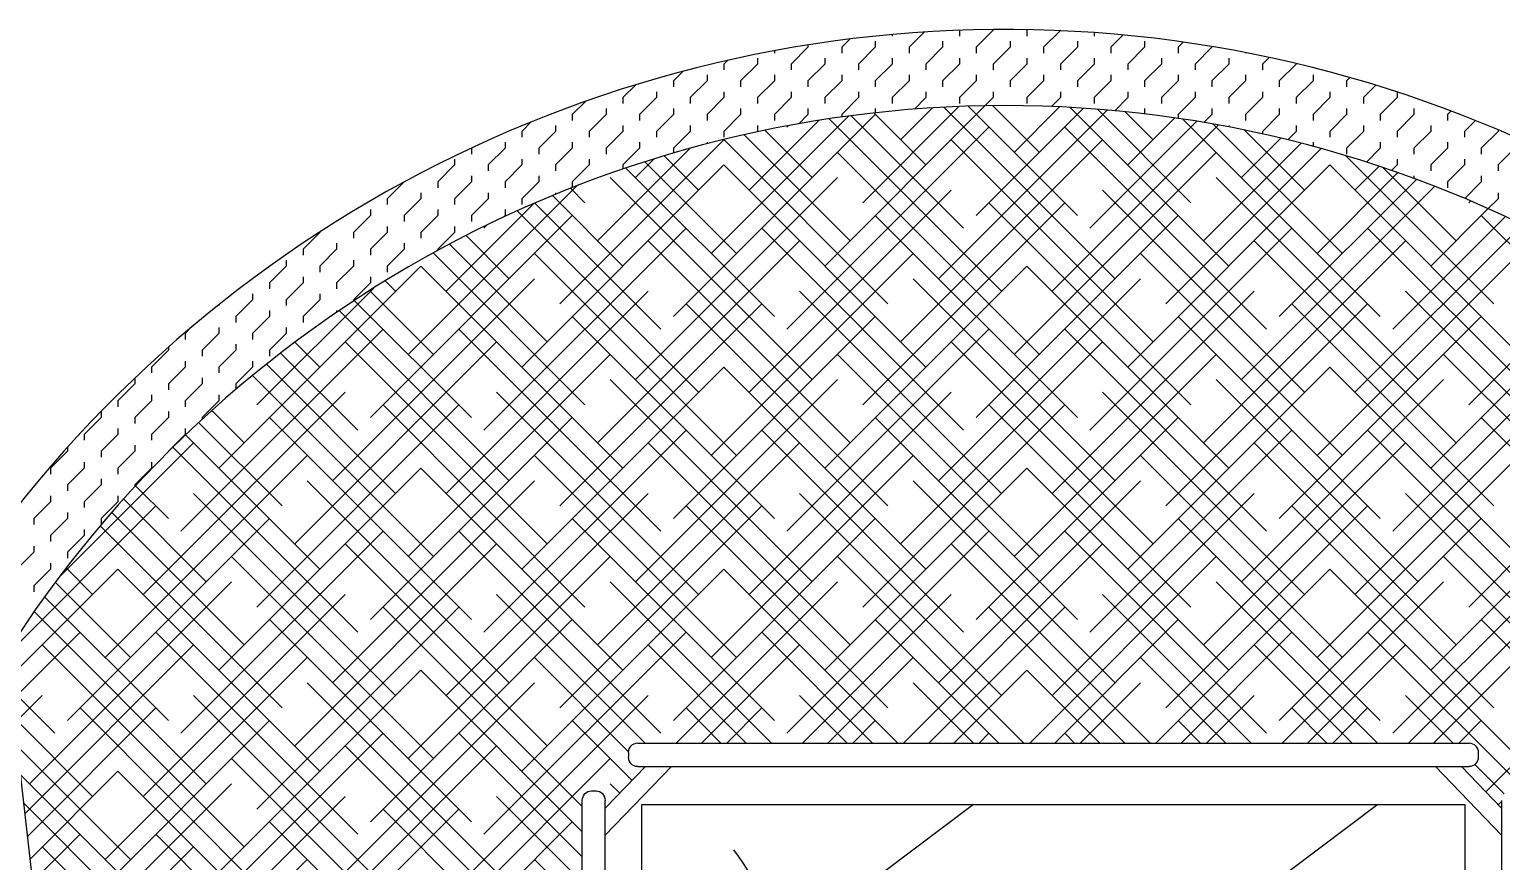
# Model space of a CAD drawing. Header units: inches. Extents: x 10.1 to 52.6, y 12.1 to 36.9.
# Drawn here: x 16.226 to 17.773, y 14.5 to 15.374 of the extents above; entities that cross this region are included whole.
import ezdxf

# ---------------------------------------------------------------- set-up
doc = ezdxf.new("R2010")
doc.units = ezdxf.units.IN
doc.header["$MEASUREMENT"] = 0
doc.layers.add('02', color=2, linetype='Continuous')

msp = doc.modelspace()

# ---------------------------------------------------------------- linework, layer by layer
at = {"layer": '02'}
for p, q in [((17.1325, 15.3686), (17.1325, 15.3667)), ((17.166, 15.3711), (17.1502, 15.3553)), ((17.2033, 15.373), (17.2032, 15.373)), ((17.2032, 15.373), (17.2032, 15.3667)), ((17.2386, 15.373), (17.2209, 15.3553)), ((17.2386, 15.3738), (17.2386, 15.373)), ((17.2746, 15.3737), (17.2739, 15.373)), ((17.2739, 15.373), (17.2739, 15.3667)), ((17.3089, 15.3726), (17.2916, 15.3553)), ((17.3446, 15.3706), (17.3446, 15.3667)), ((17.3751, 15.3681), (17.3623, 15.3553)), ((17.0441, 15.3553), (17.0264, 15.3376)), ((17.0441, 15.3576), (17.0441, 15.3553)), ((17.088, 15.3638), (17.0795, 15.3553)), ((17.0795, 15.3553), (17.0795, 15.3491)), ((17.1148, 15.3553), (17.0972, 15.3376)), ((17.1148, 15.3616), (17.1148, 15.3553)), ((17.1502, 15.3553), (17.1502, 15.3491)), ((17.1855, 15.3553), (17.1679, 15.3376)), ((17.1855, 15.3616), (17.1855, 15.3553)), ((17.2209, 15.3553), (17.2209, 15.3491)), ((17.2563, 15.3553), (17.2386, 15.3376)), ((17.2563, 15.3616), (17.2563, 15.3553)), ((17.2916, 15.3553), (17.2916, 15.3491)), ((17.327, 15.3553), (17.3093, 15.3376)), ((17.327, 15.3616), (17.327, 15.3553)), ((17.3623, 15.3553), (17.3623, 15.3491)), ((17.3977, 15.3553), (17.38, 15.3376)), ((17.3977, 15.3616), (17.3977, 15.3553)), ((17.4383, 15.3606), (17.433, 15.3553)), ((17.433, 15.3553), (17.433, 15.3491)), ((17.4684, 15.3553), (17.4507, 15.3376)), ((17.4684, 15.356), (17.4684, 15.3553)), ((16.9595, 15.3414), (16.9557, 15.3376)), ((16.9557, 15.3376), (16.9557, 15.3314)), ((16.9911, 15.3376), (16.9734, 15.3199)), ((16.9911, 15.3439), (16.9911, 15.3376)), ((17.0088, 15.3515), (17.0088, 15.3491)), ((17.0264, 15.3376), (17.0264, 15.3314)), ((17.0618, 15.3376), (17.0441, 15.3199)), ((17.0618, 15.3439), (17.0618, 15.3376)), ((17.0972, 15.3376), (17.0972, 15.3314)), ((17.1325, 15.3376), (17.1148, 15.3199)), ((17.1325, 15.3439), (17.1325, 15.3376)), ((17.1679, 15.3376), (17.1679, 15.3314)), ((17.2032, 15.3376), (17.1855, 15.3199)), ((17.2032, 15.3439), (17.2032, 15.3376)), ((17.2386, 15.3376), (17.2386, 15.3314)), ((17.2739, 15.3376), (17.2563, 15.3199)), ((17.2739, 15.3439), (17.2739, 15.3376)), ((17.3093, 15.3376), (17.3093, 15.3314)), ((17.3446, 15.3376), (17.327, 15.3199)), ((17.3446, 15.3439), (17.3446, 15.3376)), ((17.38, 15.3376), (17.38, 15.3314)), ((17.4154, 15.3376), (17.3977, 15.3199)), ((17.4154, 15.3439), (17.4154, 15.3376)), ((17.4507, 15.3376), (17.4507, 15.3314)), ((17.4861, 15.3376), (17.4684, 15.3199)), ((17.4861, 15.3439), (17.4861, 15.3376)), ((17.5037, 15.3496), (17.5037, 15.3491)), ((17.5284, 15.3446), (17.5214, 15.3376)), ((17.5214, 15.3376), (17.5214, 15.3314)), ((17.5568, 15.3376), (17.5391, 15.3199)), ((17.5568, 15.3382), (17.5568, 15.3376)), ((16.9126, 15.3299), (16.9027, 15.3199)), ((16.9381, 15.3262), (16.9381, 15.3199)), ((17.0088, 15.3262), (17.0088, 15.3199)), ((17.0795, 15.3262), (17.0795, 15.3199)), ((17.1502, 15.3262), (17.1502, 15.3199)), ((17.2209, 15.3262), (17.2209, 15.3199)), ((17.2916, 15.3262), (17.2916, 15.3199)), ((17.3623, 15.3262), (17.3623, 15.3199)), ((17.433, 15.3262), (17.433, 15.3199)), ((17.5037, 15.3262), (17.5037, 15.3199)), ((17.5745, 15.3262), (17.5745, 15.3199)), ((17.6133, 15.3234), (17.6098, 15.3199)), ((16.8632, 15.3158), (16.8497, 15.3023)), ((16.885, 15.3085), (16.885, 15.3023)), ((16.9027, 15.3199), (16.9027, 15.3137)), ((16.9381, 15.3199), (16.9204, 15.3023)), ((16.9557, 15.3085), (16.9557, 15.3023)), ((16.9734, 15.3199), (16.9734, 15.3137)), ((17.0088, 15.3199), (16.9911, 15.3023)), ((17.0264, 15.3085), (17.0264, 15.3023)), ((17.0441, 15.3199), (17.0441, 15.3137)), ((17.0795, 15.3199), (17.0618, 15.3023)), ((17.0972, 15.3085), (17.0972, 15.3023)), ((17.1148, 15.3199), (17.1148, 15.3137)), ((17.1502, 15.3199), (17.1325, 15.3023)), ((17.1679, 15.3085), (17.1679, 15.3023)), ((17.1855, 15.3199), (17.1855, 15.3137)), ((17.2209, 15.3199), (17.2032, 15.3023)), ((17.2386, 15.3085), (17.2386, 15.3023)), ((17.2563, 15.3199), (17.2563, 15.3137)), ((17.2916, 15.3199), (17.2739, 15.3023)), ((17.3093, 15.3085), (17.3093, 15.3023)), ((17.327, 15.3199), (17.327, 15.3137)), ((17.3623, 15.3199), (17.3446, 15.3023)), ((17.38, 15.3085), (17.38, 15.3023)), ((17.3977, 15.3199), (17.3977, 15.3137)), ((17.433, 15.3199), (17.4154, 15.3023)), ((17.4507, 15.3085), (17.4507, 15.3023)), ((17.4684, 15.3199), (17.4684, 15.3137)), ((17.5037, 15.3199), (17.4861, 15.3023)), ((17.5214, 15.3085), (17.5214, 15.3023)), ((17.5391, 15.3199), (17.5391, 15.3137)), ((17.5745, 15.3199), (17.5568, 15.3023)), ((17.5921, 15.3085), (17.5921, 15.3023)), ((17.6098, 15.3199), (17.6098, 15.3137)), ((17.6406, 15.3154), (17.6275, 15.3023)), ((17.6628, 15.3083), (17.6628, 15.3023)), ((16.8104, 15.2984), (16.7966, 15.2846)), ((16.832, 15.2908), (16.832, 15.2846)), ((16.8497, 15.3023), (16.8497, 15.296)), ((16.885, 15.3023), (16.8673, 15.2846)), ((16.9027, 15.2908), (16.9027, 15.2846)), ((16.9204, 15.3023), (16.9204, 15.296)), ((16.9557, 15.3023), (16.9381, 15.2846)), ((16.9734, 15.2908), (16.9734, 15.2846)), ((16.9911, 15.3023), (16.9911, 15.296)), ((17.0264, 15.3023), (17.0088, 15.2846)), ((17.0441, 15.2908), (17.0441, 15.2846)), ((17.0618, 15.3023), (17.0618, 15.296)), ((17.23, 15.2937), (17.0618, 15.1255)), ((17.0972, 15.3023), (17.0795, 15.2846)), ((17.2027, 15.2929), (17.1016, 15.1918)), ((17.1148, 15.2908), (17.1148, 15.2864)), ((17.1325, 15.3023), (17.1325, 15.296)), ((17.1748, 15.2915), (17.1414, 15.2581)), ((17.1679, 15.3023), (17.1558, 15.2902)), ((17.1868, 15.2922), (17.3667, 15.1122)), ((17.2032, 15.3023), (17.2032, 15.296)), ((17.2122, 15.2933), (17.327, 15.1785)), ((17.3335, 15.2912), (17.2209, 15.1785)), ((17.2386, 15.3023), (17.23, 15.2937)), ((17.2382, 15.2938), (17.2872, 15.2448)), ((17.3084, 15.2926), (17.2607, 15.2448)), ((17.2739, 15.3023), (17.2739, 15.296)), ((17.3093, 15.3023), (17.2999, 15.2929)), ((17.3196, 15.292), (17.4861, 15.1255)), ((17.3446, 15.3023), (17.3446, 15.296)), ((17.38, 15.3023), (17.3663, 15.2886)), ((17.3977, 15.2908), (17.3977, 15.2852)), ((17.4154, 15.3023), (17.4154, 15.296)), ((17.4507, 15.3023), (17.433, 15.2846)), ((17.4684, 15.2908), (17.4684, 15.2846)), ((17.4861, 15.3023), (17.4861, 15.296)), ((17.5214, 15.3023), (17.5037, 15.2846)), ((17.5391, 15.2908), (17.5391, 15.2846)), ((17.5568, 15.3023), (17.5568, 15.296)), ((17.5921, 15.3023), (17.5745, 15.2846)), ((17.6098, 15.2908), (17.6098, 15.2846)), ((17.6275, 15.3023), (17.6275, 15.296)), ((17.6628, 15.3023), (17.6452, 15.2846)), ((17.6805, 15.2908), (17.6805, 15.2846)), ((17.6982, 15.2962), (17.6982, 15.296)), ((16.7535, 15.2768), (16.7436, 15.2669)), ((16.7966, 15.2846), (16.7966, 15.2783)), ((16.832, 15.2846), (16.8143, 15.2669)), ((16.8673, 15.2846), (16.8673, 15.2783)), ((16.9027, 15.2846), (16.885, 15.2669)), ((17.1148, 15.2846), (16.9027, 15.0725)), ((16.9381, 15.2846), (16.9381, 15.2783)), ((17.0867, 15.283), (16.9425, 15.1387)), ((16.9734, 15.2846), (16.9557, 15.2669)), ((17.0556, 15.2784), (16.9823, 15.205)), ((17.0088, 15.2846), (17.0088, 15.2783)), ((17.0441, 15.2846), (17.0344, 15.2748)), ((17.0663, 15.2801), (17.2474, 15.099)), ((17.0795, 15.2846), (17.0795, 15.282)), ((17.0896, 15.2833), (17.2076, 15.1653)), ((17.1132, 15.2862), (17.1679, 15.2316)), ((17.3582, 15.2893), (17.1811, 15.1122)), ((17.4525, 15.2775), (17.3402, 15.1653)), ((17.348, 15.2901), (17.4463, 15.1918)), ((17.3771, 15.2875), (17.4065, 15.2581)), ((17.4295, 15.281), (17.38, 15.2316)), ((17.433, 15.2846), (17.433, 15.2805)), ((17.4378, 15.2798), (17.6452, 15.0725)), ((17.4684, 15.2846), (17.46, 15.2762)), ((17.5037, 15.2846), (17.5037, 15.2783)), ((17.5391, 15.2846), (17.5214, 15.2669)), ((17.5745, 15.2846), (17.5745, 15.2783)), ((17.6098, 15.2846), (17.5921, 15.2669)), ((17.6452, 15.2846), (17.6452, 15.2783)), ((17.6805, 15.2846), (17.6628, 15.2669)), ((17.7196, 15.2883), (17.7159, 15.2846)), ((17.7159, 15.2846), (17.7159, 15.2783)), ((17.745, 15.2784), (17.7336, 15.2669)), ((16.7436, 15.2669), (16.7436, 15.2607)), ((16.779, 15.2669), (16.7613, 15.2492)), ((16.779, 15.2732), (16.779, 15.2669)), ((16.8143, 15.2669), (16.8143, 15.2607)), ((16.8497, 15.2669), (16.832, 15.2492)), ((16.8497, 15.2732), (16.8497, 15.2669)), ((16.885, 15.2669), (16.885, 15.2607)), ((16.9204, 15.2669), (16.9027, 15.2492)), ((16.9204, 15.2732), (16.9204, 15.2669)), ((16.9557, 15.2669), (16.9557, 15.2607)), ((16.977, 15.2633), (17.0883, 15.152)), ((16.9911, 15.2669), (16.9904, 15.2663)), ((16.9911, 15.2732), (16.9911, 15.2669)), ((16.9988, 15.268), (17.0485, 15.2183)), ((17.0236, 15.2729), (17.022, 15.2713)), ((17.2342, 15.2713), (17.022, 15.0592)), ((17.4751, 15.2736), (17.3004, 15.099)), ((17.3137, 15.2713), (17.5258, 15.0592)), ((17.4696, 15.2746), (17.6054, 15.1387)), ((17.4861, 15.2732), (17.4861, 15.2715)), ((17.5024, 15.2683), (17.5656, 15.205)), ((17.5214, 15.2669), (17.5214, 15.2642)), ((17.5568, 15.2669), (17.5479, 15.258)), ((17.5568, 15.2732), (17.5568, 15.2669)), ((17.5921, 15.2669), (17.5921, 15.2607)), ((17.6275, 15.2669), (17.6098, 15.2492)), ((17.6275, 15.2732), (17.6275, 15.2669)), ((17.6628, 15.2669), (17.6628, 15.2607)), ((17.6982, 15.2669), (17.6805, 15.2492)), ((17.6982, 15.2732), (17.6982, 15.2669)), ((17.7336, 15.2669), (17.7336, 15.2607)), ((17.7689, 15.2669), (17.7512, 15.2492)), ((17.7689, 15.2685), (17.7689, 15.2669)), ((16.6908, 15.2495), (16.6906, 15.2492)), ((16.6906, 15.2492), (16.6906, 15.243)), ((16.7259, 15.2492), (16.7082, 15.2316)), ((16.7259, 15.2555), (16.7259, 15.2492)), ((16.7613, 15.2492), (16.7613, 15.243)), ((16.7966, 15.2492), (16.779, 15.2316)), ((16.956, 15.2584), (16.7834, 15.0857)), ((16.7966, 15.2555), (16.7966, 15.2492)), ((16.9202, 15.2491), (16.8232, 15.152)), ((16.832, 15.2492), (16.832, 15.243)), ((16.8673, 15.2492), (16.8497, 15.2316)), ((16.8673, 15.2555), (16.8673, 15.2492)), ((16.9027, 15.2492), (16.9027, 15.2441)), ((16.9381, 15.2555), (16.9381, 15.2538)), ((16.9556, 15.2583), (17.1281, 15.0857)), ((17.0751, 15.2448), (17.2872, 15.0327)), ((17.3535, 15.2581), (17.1414, 15.0459)), ((17.1944, 15.2581), (17.4065, 15.0459)), ((17.4728, 15.2448), (17.2607, 15.0327)), ((17.5829, 15.2489), (17.4198, 15.0857)), ((17.562, 15.2545), (17.4595, 15.152)), ((17.5408, 15.2597), (17.4993, 15.2183)), ((17.5745, 15.2555), (17.5745, 15.2512)), ((17.6098, 15.2492), (17.6098, 15.243)), ((17.6452, 15.2492), (17.6306, 15.2347)), ((17.6452, 15.2555), (17.6452, 15.2492)), ((17.6805, 15.2492), (17.6805, 15.243)), ((17.7159, 15.2492), (17.6982, 15.2316)), ((17.7159, 15.2555), (17.7159, 15.2492)), ((17.7512, 15.2492), (17.7512, 15.243)), ((17.7866, 15.2492), (17.7689, 15.2316)), ((16.6729, 15.2316), (16.6552, 15.2139)), ((16.6729, 15.2378), (16.6729, 15.2316)), ((16.7082, 15.2316), (16.7082, 15.2253)), ((16.7436, 15.2316), (16.7259, 15.2139)), ((16.7436, 15.2378), (16.7436, 15.2316)), ((16.9557, 15.2316), (16.7436, 15.0194)), ((16.779, 15.2316), (16.779, 15.2253)), ((16.8143, 15.2316), (16.7966, 15.2139)), ((16.8143, 15.2378), (16.8143, 15.2316)), ((16.8497, 15.2316), (16.8497, 15.2273)), ((16.8827, 15.2381), (16.8629, 15.2183)), ((16.8728, 15.235), (16.969, 15.1387)), ((16.893, 15.2412), (16.9292, 15.205)), ((16.9557, 15.2316), (17.1679, 15.0194)), ((17.5921, 15.2316), (17.38, 15.0194)), ((17.5921, 15.2316), (17.8043, 15.0194)), ((17.6088, 15.2414), (17.7645, 15.0857)), ((17.6439, 15.2303), (17.6186, 15.205)), ((17.6477, 15.229), (17.7247, 15.152)), ((17.6628, 15.2316), (17.6571, 15.2258)), ((17.6628, 15.2378), (17.6628, 15.2316)), ((17.6982, 15.2316), (17.6982, 15.2253)), ((17.7336, 15.2316), (17.7159, 15.2139)), ((17.7336, 15.2378), (17.7336, 15.2316)), ((17.7689, 15.2316), (17.7689, 15.2253)), ((16.6195, 15.2136), (16.6022, 15.1962)), ((16.6552, 15.2139), (16.6552, 15.2076)), ((16.6906, 15.2139), (16.6729, 15.1962)), ((16.6906, 15.2201), (16.6906, 15.2139)), ((16.7259, 15.2139), (16.7259, 15.2076)), ((16.7613, 15.2139), (16.7436, 15.1962)), ((16.7613, 15.2201), (16.7613, 15.2139)), ((16.7966, 15.2139), (16.7966, 15.2079)), ((16.8364, 15.2183), (17.0485, 15.0062)), ((16.8528, 15.2284), (17.0088, 15.0725)), ((17.0751, 15.2183), (16.8629, 15.0062)), ((17.4728, 15.2183), (17.6849, 15.0062)), ((17.6832, 15.2165), (17.5391, 15.0725)), ((17.6637, 15.2236), (17.5789, 15.1387)), ((17.6805, 15.2201), (17.6805, 15.2175)), ((17.7159, 15.2139), (17.7159, 15.2076)), ((17.7512, 15.2139), (17.7338, 15.1965)), ((17.7512, 15.2201), (17.7512, 15.2139)), ((16.8013, 15.2097), (16.6243, 15.0327)), ((16.6375, 15.2025), (16.6375, 15.1962)), ((16.7082, 15.2025), (16.7082, 15.1962)), ((16.7757, 15.1995), (16.8497, 15.1255)), ((16.779, 15.2025), (16.779, 15.2008)), ((16.7946, 15.2071), (16.8099, 15.1918)), ((17.1944, 15.205), (16.9823, 14.9929)), ((17.3535, 15.205), (17.5656, 14.9929)), ((17.7024, 15.2092), (17.4993, 15.0062)), ((17.7689, 15.2025), (17.7689, 15.1962)), ((16.5845, 15.1848), (16.5845, 15.1785)), ((16.6022, 15.1962), (16.6022, 15.19)), ((16.6375, 15.1962), (16.6199, 15.1785)), ((16.6552, 15.1848), (16.6552, 15.1785)), ((16.7563, 15.1913), (16.6641, 15.099)), ((16.6729, 15.1962), (16.6729, 15.19)), ((16.7082, 15.1962), (16.6906, 15.1785)), ((16.7259, 15.1848), (16.7259, 15.1785)), ((16.7387, 15.1834), (16.9292, 14.9929)), ((16.7436, 15.1962), (16.7436, 15.19)), ((16.7571, 15.1916), (16.8894, 15.0592)), ((17.3137, 15.1918), (17.1016, 14.9797)), ((17.2342, 15.1918), (17.4463, 14.9797)), ((17.7585, 15.1858), (17.6982, 15.1255)), ((17.7401, 15.1939), (17.738, 15.1918)), ((17.7689, 15.1962), (17.7585, 15.1858)), ((16.5491, 15.1725), (16.5491, 15.1723)), ((16.5845, 15.1785), (16.5668, 15.1608)), ((16.7966, 15.1785), (16.5845, 14.9664)), ((16.6022, 15.1671), (16.6022, 15.1608)), ((16.6199, 15.1785), (16.6199, 15.1723)), ((16.6552, 15.1785), (16.6375, 15.1608)), ((16.6729, 15.1671), (16.6729, 15.1608)), ((16.6906, 15.1785), (16.6906, 15.1723)), ((16.7073, 15.1687), (16.7038, 15.1653)), ((16.7259, 15.1785), (16.7242, 15.1768)), ((17.1148, 15.1785), (17.327, 14.9664)), ((17.433, 15.1785), (17.2209, 14.9664)), ((17.7947, 15.169), (17.6186, 14.9929)), ((17.7767, 15.1775), (17.6584, 15.0592)), ((17.7512, 15.1785), (17.9634, 14.9664)), ((16.5315, 15.1608), (16.5138, 15.1432)), ((16.5315, 15.1613), (16.5315, 15.1608)), ((16.5668, 15.1608), (16.5668, 15.1546)), ((16.6022, 15.1608), (16.5845, 15.1432)), ((16.6375, 15.1608), (16.6375, 15.1546)), ((16.6729, 15.1608), (16.6552, 15.1432)), ((16.685, 15.1576), (16.7303, 15.1122)), ((16.916, 15.1653), (16.7038, 14.9531)), ((17.0353, 15.152), (16.8232, 14.9399)), ((16.8762, 15.152), (17.0883, 14.9399)), ((16.9955, 15.1653), (17.2076, 14.9531)), ((17.5524, 15.1653), (17.3402, 14.9531)), ((17.6717, 15.152), (17.4595, 14.9399)), ((17.5126, 15.152), (17.7247, 14.9399)), ((17.6319, 15.1653), (17.844, 14.9531)), ((16.5138, 15.1432), (16.5138, 15.1369)), ((16.5491, 15.1432), (16.5315, 15.1255)), ((16.5491, 15.1494), (16.5491, 15.1432)), ((16.5845, 15.1432), (16.5845, 15.1369)), ((16.6199, 15.1432), (16.6022, 15.1255)), ((16.6199, 15.1494), (16.6199, 15.1432)), ((16.6503, 15.1392), (16.8099, 14.9797)), ((16.6552, 15.1432), (16.6552, 15.1419)), ((16.6675, 15.1485), (16.7701, 15.0459)), ((16.7569, 15.1387), (16.969, 14.9266)), ((17.1546, 15.1387), (16.9425, 14.9266)), ((17.3933, 15.1387), (17.6054, 14.9266)), ((17.791, 15.1387), (17.5789, 14.9266)), ((16.6375, 15.1255), (16.4254, 14.9134)), ((16.4961, 15.1255), (16.4784, 15.1078)), ((16.4961, 15.1317), (16.4961, 15.1255)), ((16.5315, 15.1255), (16.5315, 15.1192)), ((16.5668, 15.1255), (16.5491, 15.1078)), ((16.5668, 15.1317), (16.5668, 15.1255)), ((16.6022, 15.1255), (16.6022, 15.1192)), ((16.6375, 15.1255), (16.8497, 14.9134)), ((17.2739, 15.1255), (17.0618, 14.9134)), ((17.2739, 15.1255), (17.4861, 14.9134)), ((17.8811, 15.1227), (17.738, 14.9797)), ((16.4784, 15.1078), (16.4784, 15.1016)), ((16.5138, 15.1078), (16.4961, 15.0901)), ((16.5138, 15.1141), (16.5138, 15.1078)), ((16.7569, 15.1122), (16.5447, 14.9001)), ((16.5491, 15.1078), (16.5491, 15.1016)), ((16.5845, 15.1078), (16.5668, 15.0901)), ((16.5845, 15.1141), (16.5845, 15.1078)), ((16.6, 15.1099), (16.611, 15.099)), ((17.1546, 15.1122), (17.3667, 14.9001)), ((17.3933, 15.1122), (17.1811, 14.9001)), ((17.8977, 15.1128), (17.6982, 14.9134)), ((16.4608, 15.0901), (16.4431, 15.0725)), ((16.4608, 15.0964), (16.4608, 15.0901)), ((16.588, 15.1024), (16.4652, 14.9797)), ((16.4961, 15.0901), (16.4961, 15.0839)), ((16.5315, 15.0901), (16.5138, 15.0725)), ((16.5315, 15.0964), (16.5315, 15.0901)), ((16.5668, 15.0901), (16.5668, 15.0888)), ((16.5837, 15.0998), (16.6508, 15.0327)), ((16.8762, 15.099), (16.6641, 14.8868)), ((17.0353, 15.099), (17.2474, 14.8868)), ((17.5126, 15.099), (17.3004, 14.8868)), ((17.6717, 15.099), (17.8838, 14.8868)), ((16.4254, 15.0849), (16.4254, 15.0839)), ((16.4784, 15.0787), (16.4784, 15.0725)), ((16.5491, 15.0787), (16.5491, 15.077)), ((16.5517, 15.0787), (16.7303, 14.9001)), ((16.5676, 15.0893), (16.6906, 14.9664)), ((16.9955, 15.0857), (16.7834, 14.8736)), ((16.916, 15.0857), (17.1281, 14.8736)), ((17.6319, 15.0857), (17.4198, 14.8736)), ((17.5524, 15.0857), (17.7645, 14.8736)), ((16.5978, 15.0592), (16.3856, 14.8471)), ((16.3964, 15.0612), (16.39, 15.0548)), ((16.4254, 15.061), (16.4254, 15.0548)), ((16.4431, 15.0725), (16.4431, 15.0662)), ((16.4784, 15.0725), (16.4608, 15.0548)), ((16.4961, 15.061), (16.4961, 15.0548)), ((16.5138, 15.0725), (16.5138, 15.0662)), ((16.6773, 15.0592), (16.8894, 14.8471)), ((16.7966, 15.0725), (17.0088, 14.8603)), ((17.1148, 15.0725), (16.9027, 14.8603)), ((17.2342, 15.0592), (17.022, 14.8471)), ((17.3137, 15.0592), (17.5258, 14.8471)), ((17.433, 15.0725), (17.6452, 14.8603)), ((17.7512, 15.0725), (17.5391, 14.8603)), ((17.8706, 15.0592), (17.6584, 14.8471)), ((16.39, 15.0548), (16.39, 15.0485)), ((16.4254, 15.0548), (16.4077, 15.0371)), ((16.4608, 15.0548), (16.4608, 15.0485)), ((16.4961, 15.0548), (16.4784, 15.0371)), ((16.7171, 15.0459), (16.505, 14.8338)), ((16.5053, 15.0456), (16.5315, 15.0194)), ((16.558, 15.0459), (16.7701, 14.8338)), ((17.3535, 15.0459), (17.1414, 14.8338)), ((17.1944, 15.0459), (17.4065, 14.8338)), ((16.3724, 15.0371), (16.3547, 15.0194)), ((16.3724, 15.0403), (16.3724, 15.0371)), ((16.4077, 15.0371), (16.4077, 15.0309)), ((16.4431, 15.0371), (16.4254, 15.0194)), ((16.4431, 15.0434), (16.4431, 15.0371)), ((16.4784, 15.0371), (16.4784, 15.0309)), ((16.4902, 15.0341), (16.5712, 14.9531)), ((16.8364, 15.0327), (16.6243, 14.8206)), ((17.0751, 15.0327), (17.2872, 14.8206)), ((17.4728, 15.0327), (17.2607, 14.8206)), ((17.7115, 15.0327), (17.9236, 14.8206)), ((16.3547, 15.0194), (16.3547, 15.0132)), ((16.39, 15.0194), (16.3724, 15.0017)), ((16.39, 15.0257), (16.39, 15.0194)), ((16.4254, 15.0194), (16.4254, 15.0132)), ((16.4608, 15.0194), (16.4431, 15.0017)), ((16.4608, 15.0257), (16.4608, 15.0194)), ((16.4754, 15.0225), (16.611, 14.8868)), ((16.9557, 15.0194), (16.7436, 14.8073)), ((16.9557, 15.0194), (17.1679, 14.8073)), ((17.5921, 15.0194), (17.38, 14.8073)), ((17.5921, 15.0194), (17.8043, 14.8073)), ((16.337, 15.0017), (16.3193, 14.9841)), ((16.337, 15.0078), (16.337, 15.0017)), ((16.3724, 15.0017), (16.3724, 14.9955)), ((16.4077, 15.0017), (16.39, 14.9841)), ((16.4077, 15.008), (16.4077, 15.0017)), ((16.4431, 15.0017), (16.4431, 14.9958)), ((16.4607, 15.0106), (16.6508, 14.8206)), ((16.8364, 15.0062), (17.0485, 14.794)), ((17.0751, 15.0062), (16.8629, 14.794)), ((17.4728, 15.0062), (17.6849, 14.794)), ((17.7115, 15.0062), (17.4993, 14.794)), ((16.3193, 14.9841), (16.3193, 14.9778)), ((16.3547, 14.9841), (16.337, 14.9664)), ((16.558, 14.9929), (16.3459, 14.7808)), ((16.3547, 14.9903), (16.3547, 14.9841)), ((16.39, 14.9841), (16.39, 14.9778)), ((16.4254, 14.9841), (16.4077, 14.9664)), ((16.4254, 14.9903), (16.4254, 14.9841)), ((16.7171, 14.9929), (16.9292, 14.7808)), ((17.1944, 14.9929), (16.9823, 14.7808)), ((17.3535, 14.9929), (17.5656, 14.7808)), ((17.8308, 14.9929), (17.6186, 14.7808)), ((16.3017, 14.9664), (16.284, 14.9487)), ((16.3017, 14.9726), (16.3017, 14.9664)), ((16.337, 14.9664), (16.337, 14.9601)), ((16.3724, 14.9664), (16.3547, 14.9487)), ((16.3724, 14.9726), (16.3724, 14.9664)), ((16.4077, 14.9664), (16.4077, 14.9645)), ((16.418, 14.9738), (16.4519, 14.9399)), ((16.6773, 14.9797), (16.4652, 14.7675)), ((16.4784, 14.9664), (16.6906, 14.7543)), ((16.7966, 14.9664), (16.5845, 14.7543)), ((16.5978, 14.9797), (16.8099, 14.7675)), ((17.3137, 14.9797), (17.1016, 14.7675)), ((17.1148, 14.9664), (17.327, 14.7543)), ((17.433, 14.9664), (17.2209, 14.7543)), ((17.2342, 14.9797), (17.4463, 14.7675)), ((17.9501, 14.9797), (17.738, 14.7675)), ((17.7512, 14.9664), (17.9634, 14.7543)), ((16.3193, 14.955), (16.3193, 14.9487)), ((16.39, 14.955), (16.39, 14.9487)), ((16.4041, 14.9611), (16.4917, 14.8736)), ((16.916, 14.9531), (16.7038, 14.741)), ((16.9955, 14.9531), (17.2076, 14.741)), ((17.5524, 14.9531), (17.3402, 14.741)), ((17.6319, 14.9531), (17.844, 14.741)), ((16.3989, 14.9399), (16.257, 14.798)), ((16.284, 14.9487), (16.284, 14.9425)), ((16.3193, 14.9487), (16.3017, 14.931)), ((16.337, 14.9373), (16.337, 14.931)), ((16.3547, 14.9487), (16.3547, 14.9425)), ((16.39, 14.9487), (16.3724, 14.931)), ((16.377, 14.9352), (16.5712, 14.741)), ((16.3905, 14.9483), (16.5315, 14.8073)), ((17.0353, 14.9399), (16.8232, 14.7277)), ((16.8762, 14.9399), (17.0883, 14.7277)), ((17.6717, 14.9399), (17.4595, 14.7277)), ((17.5126, 14.9399), (17.7247, 14.7277)), ((16.2663, 14.931), (16.2486, 14.9134)), ((16.2663, 14.935), (16.2663, 14.931)), ((16.3017, 14.931), (16.3017, 14.9248)), ((16.5182, 14.9266), (16.3061, 14.7145)), ((16.337, 14.931), (16.3193, 14.9134)), ((16.3724, 14.931), (16.3724, 14.9306)), ((16.7569, 14.9266), (16.969, 14.7145)), ((17.1546, 14.9266), (16.9425, 14.7145)), ((17.3933, 14.9266), (17.6054, 14.7145)), ((17.791, 14.9266), (17.5789, 14.7145)), ((16.2486, 14.9134), (16.2486, 14.9071)), ((16.284, 14.9134), (16.2663, 14.8957)), ((16.284, 14.9196), (16.284, 14.9134)), ((16.3193, 14.9134), (16.3193, 14.9071)), ((16.3547, 14.9134), (16.337, 14.8957)), ((16.3547, 14.9196), (16.3547, 14.9134)), ((16.6375, 14.9134), (16.4254, 14.7012)), ((16.6375, 14.9134), (16.8497, 14.7012)), ((17.2739, 14.9134), (17.0618, 14.7012)), ((17.2739, 14.9134), (17.4861, 14.7012)), ((17.9103, 14.9134), (17.6982, 14.7012)), ((16.2663, 14.8957), (16.2663, 14.8894)), ((16.3017, 14.8957), (16.284, 14.878)), ((16.3017, 14.9019), (16.3017, 14.8957)), ((16.337, 14.8957), (16.337, 14.8938)), ((16.3379, 14.8948), (16.3724, 14.8603)), ((16.5182, 14.9001), (16.7303, 14.688)), ((16.7569, 14.9001), (16.5447, 14.688)), ((17.1546, 14.9001), (17.3667, 14.688)), ((17.3933, 14.9001), (17.1811, 14.688)), ((16.3591, 14.8736), (16.1991, 14.7136)), ((16.2486, 14.878), (16.231, 14.8603)), ((16.2486, 14.8843), (16.2486, 14.878)), ((16.284, 14.878), (16.284, 14.8718)), ((16.3193, 14.878), (16.3017, 14.8603)), ((16.3193, 14.8843), (16.3193, 14.878)), ((16.3253, 14.8809), (16.4121, 14.794)), ((16.3989, 14.8868), (16.611, 14.6747)), ((16.8762, 14.8868), (16.6641, 14.6747)), ((16.9955, 14.8736), (16.7834, 14.6615)), ((16.916, 14.8736), (17.1281, 14.6615)), ((17.0353, 14.8868), (17.2474, 14.6747)), ((17.5126, 14.8868), (17.3004, 14.6747)), ((17.6319, 14.8736), (17.4198, 14.6615)), ((17.5524, 14.8736), (17.7645, 14.6615)), ((17.6717, 14.8868), (17.8838, 14.6747)), ((16.231, 14.8603), (16.231, 14.8541)), ((16.2663, 14.8603), (16.2486, 14.8426)), ((16.2663, 14.8666), (16.2663, 14.8603)), ((16.4784, 14.8603), (16.2663, 14.6482)), ((16.3017, 14.8603), (16.3017, 14.8541)), ((16.3128, 14.8669), (16.4519, 14.7277)), ((16.7966, 14.8603), (17.0088, 14.6482)), ((17.1148, 14.8603), (16.9027, 14.6482)), ((17.433, 14.8603), (17.6452, 14.6482)), ((17.7512, 14.8603), (17.5391, 14.6482)), ((16.2486, 14.8426), (16.2486, 14.8364)), ((16.284, 14.8426), (16.2663, 14.825)), ((16.284, 14.8489), (16.284, 14.8426)), ((16.3006, 14.8526), (16.4917, 14.6615)), ((16.5978, 14.8471), (16.3856, 14.6349)), ((16.6773, 14.8471), (16.8894, 14.6349)), ((17.2342, 14.8471), (17.022, 14.6349)), ((17.3137, 14.8471), (17.5258, 14.6349)), ((17.8706, 14.8471), (17.6584, 14.6349)), ((16.231, 14.8312), (16.231, 14.825)), ((16.7171, 14.8338), (16.505, 14.6217)), ((16.558, 14.8338), (16.7701, 14.6217)), ((17.3535, 14.8338), (17.1444, 14.6247)), ((17.1944, 14.8338), (17.4035, 14.6247)), ((16.231, 14.825), (16.2133, 14.8073)), ((16.2486, 14.8135), (16.2486, 14.8073)), ((16.2663, 14.825), (16.2663, 14.8187)), ((16.4387, 14.8206), (16.6508, 14.6084)), ((16.8364, 14.8206), (16.6243, 14.6084)), ((17.0751, 14.8206), (17.2709, 14.6247)), ((17.4728, 14.8206), (17.277, 14.6247)), ((17.7115, 14.8206), (17.9236, 14.6084)), ((16.3193, 14.8073), (16.206, 14.6939)), ((16.2486, 14.8073), (16.231, 14.7896)), ((16.265, 14.8086), (16.2928, 14.7808)), ((16.3193, 14.8073), (16.5315, 14.5952)), ((16.9557, 14.8073), (16.7436, 14.5952)), ((16.9557, 14.8073), (17.1383, 14.6247)), ((17.5921, 14.8073), (17.4095, 14.6247)), ((17.5921, 14.8073), (17.8043, 14.5952)), ((16.4387, 14.794), (16.2265, 14.5819)), ((16.231, 14.7896), (16.231, 14.7834)), ((16.2536, 14.7935), (16.3326, 14.7145)), ((16.558, 14.7808), (16.3459, 14.5686)), ((16.7171, 14.7808), (16.8732, 14.6247)), ((16.8364, 14.794), (17.0057, 14.6247)), ((17.0751, 14.794), (16.9057, 14.6247)), ((17.1944, 14.7808), (17.0383, 14.6247)), ((17.3535, 14.7808), (17.5096, 14.6247)), ((17.4728, 14.794), (17.6421, 14.6247)), ((17.7115, 14.794), (17.5421, 14.6247)), ((17.8308, 14.7808), (17.6747, 14.6247)), ((16.2424, 14.7782), (16.3724, 14.6482)), ((16.6773, 14.7675), (16.4652, 14.5554)), ((16.5978, 14.7675), (16.8071, 14.5582)), ((17.3137, 14.7675), (17.1709, 14.6247)), ((17.2342, 14.7675), (17.377, 14.6247)), ((17.9501, 14.7675), (17.7559, 14.5733)), ((16.2314, 14.7627), (16.4121, 14.5819)), ((16.4784, 14.7543), (16.6906, 14.5421)), ((16.7966, 14.7543), (16.5845, 14.5421)), ((17.1148, 14.7543), (17.2444, 14.6247)), ((17.433, 14.7543), (17.3035, 14.6247)), ((17.7512, 14.7543), (17.9634, 14.5421)), ((16.2796, 14.741), (16.2084, 14.6698)), ((16.3591, 14.741), (16.5712, 14.5289)), ((16.916, 14.741), (16.7038, 14.5289)), ((16.9955, 14.741), (17.1118, 14.6247)), ((17.5524, 14.741), (17.4361, 14.6247)), ((17.6319, 14.741), (17.844, 14.5289)), ((16.3989, 14.7277), (16.2219, 14.5508)), ((16.2398, 14.7277), (16.4519, 14.5156)), ((16.8762, 14.7277), (16.9792, 14.6247)), ((17.0353, 14.7277), (16.9322, 14.6247)), ((17.5126, 14.7277), (17.6156, 14.6247)), ((17.6717, 14.7277), (17.5686, 14.6247)), ((16.5182, 14.7145), (16.3061, 14.5024)), ((16.7569, 14.7145), (16.8557, 14.6156)), ((17.1546, 14.7145), (17.0648, 14.6247)), ((17.3933, 14.7145), (17.483, 14.6247)), ((17.791, 14.7145), (17.7012, 14.6247)), ((16.6375, 14.7012), (16.4254, 14.4891)), ((16.5182, 14.688), (16.7303, 14.4758)), ((16.7569, 14.688), (16.5447, 14.4758)), ((16.6375, 14.7012), (16.8071, 14.5316)), ((17.1546, 14.688), (17.2179, 14.6247)), ((17.2739, 14.7012), (17.1974, 14.6247)), ((17.2739, 14.7012), (17.3505, 14.6247)), ((17.3933, 14.688), (17.33, 14.6247)), ((16.2572, 14.2419), (16.2069, 14.6824)), ((16.2071, 14.6809), (16.253, 14.6349)), ((16.2398, 14.6747), (16.2111, 14.646)), ((16.3989, 14.6747), (16.611, 14.4626)), ((16.8762, 14.6747), (16.6641, 14.4626)), ((17.0353, 14.6747), (17.0853, 14.6247)), ((17.5126, 14.6747), (17.4626, 14.6247)), ((17.6717, 14.6747), (17.7217, 14.6247)), ((16.3591, 14.6615), (16.2247, 14.527)), ((16.2796, 14.6615), (16.4917, 14.4493)), ((16.916, 14.6615), (16.9527, 14.6247)), ((16.9955, 14.6615), (16.9588, 14.6247)), ((17.5524, 14.6615), (17.5891, 14.6247)), ((17.6319, 14.6615), (17.5952, 14.6247)), ((16.2105, 14.651), (16.2928, 14.5686)), ((16.4784, 14.6482), (16.2663, 14.4361)), ((16.7966, 14.6482), (16.8594, 14.5854)), ((17.1148, 14.6482), (17.0913, 14.6247)), ((17.433, 14.6482), (17.4565, 14.6247)), ((17.7512, 14.6482), (17.7277, 14.6247)), ((16.5978, 14.6349), (16.3856, 14.4228)), ((16.6773, 14.6349), (16.8071, 14.5051)), ((17.2342, 14.6349), (17.2239, 14.6247)), ((17.3137, 14.6349), (17.3239, 14.6247)), ((16.2139, 14.621), (16.3326, 14.5024)), ((16.7171, 14.6217), (16.505, 14.4095)), ((16.558, 14.6217), (16.7701, 14.4095)), ((16.8557, 14.6148), (16.8557, 14.6098)), ((16.8653, 14.6247), (17.7384, 14.6247)), ((17.748, 14.6148), (17.748, 14.6098)), ((16.3193, 14.5952), (16.2274, 14.5032)), ((16.3193, 14.5952), (16.5315, 14.383)), ((16.4387, 14.6084), (16.6508, 14.3963)), ((16.8364, 14.6084), (16.6243, 14.3963)), ((16.8734, 14.5999), (16.8311, 14.5562)), ((16.9006, 14.5999), (16.8311, 14.5281)), ((16.8653, 14.5999), (17.7384, 14.5999)), ((17.7031, 14.5999), (17.7725, 14.5281)), ((17.7303, 14.5999), (17.7725, 14.5562)), ((17.7443, 14.602), (17.7751, 14.5713)), ((16.2173, 14.5911), (16.3724, 14.4361)), ((16.4387, 14.5819), (16.2409, 14.3842)), ((16.8364, 14.5819), (16.8464, 14.5719)), ((16.558, 14.5686), (16.3459, 14.3565)), ((16.7171, 14.5686), (16.8071, 14.4786)), ((16.8071, 14.1087), (16.8071, 14.5645)), ((16.8167, 14.5745), (16.8215, 14.5745)), ((16.8311, 14.1087), (16.8311, 14.5645)), ((17.7725, 14.5645), (17.7725, 14.1087)), ((16.2208, 14.5612), (16.4121, 14.3698)), ((16.6773, 14.5554), (16.4652, 14.3433)), ((16.5978, 14.5554), (16.8071, 14.346)), ((16.8696, 14.5601), (17.7341, 14.5601)), ((17.2179, 14.5601), (16.8696, 14.2985)), ((16.8696, 14.1131), (16.8696, 14.5601)), ((17.6426, 14.5601), (17.0475, 14.1131)), ((17.7341, 14.5601), (17.7341, 14.1131)), ((17.7725, 14.5634), (17.769, 14.5599)), ((16.4784, 14.5421), (16.6906, 14.33)), ((16.7966, 14.5421), (16.5845, 14.33)), ((16.2796, 14.5289), (16.2301, 14.4794)), ((16.3591, 14.5289), (16.5712, 14.3167)), ((16.2398, 14.5156), (16.4519, 14.3035)), ((16.3989, 14.5156), (16.2437, 14.3604)), ((16.5182, 14.5024), (16.3061, 14.2902)), ((16.7569, 14.5024), (16.8071, 14.4521))]:
    msp.add_line(p, q, dxfattribs=at)
for radius, start, end in [(1.3246, 31.8148, 147.4091), (1.2446, 30.5259, 147.7238)]:
    msp.add_arc((17.2512, 14.0493), radius, start, end, dxfattribs=at)
at = {"layer": '02', "extrusion": (0, 0, -1)}
for centre, major_axis, start_param, end_param in [((16.8653, 14.6148), (0, -0.00993), 1.570796, 3.141593), ((17.7384, 14.6148), (0, -0.00993), 3.141593, 4.712389), ((16.8653, 14.6098), (0, -0.00993), 6.283185, 7.853982), ((17.7384, 14.6098), (0, -0.00993), 4.712389, 6.283185), ((16.8167, 14.5645), (0, -0.00993), 1.570796, 3.141593), ((16.8215, 14.5645), (0, -0.00993), 3.141593, 4.712389), ((16.7204, 14.3126), (0, -0.323), 4.045092, 4.865113)]:
    msp.add_ellipse(centre, major_axis=major_axis, ratio=0.967012, start_param=start_param, end_param=end_param, dxfattribs=at)

doc.saveas('drawing.dxf')
